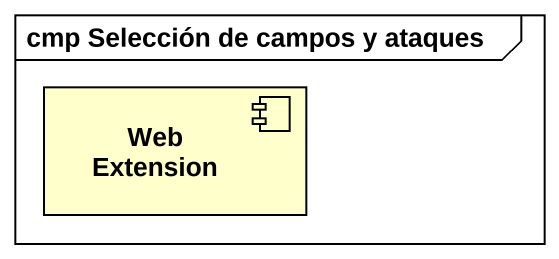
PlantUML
@startuml
mainframe cmp Selección de campos y ataques
component "Web Extension" as Web_Extension
@enduml
